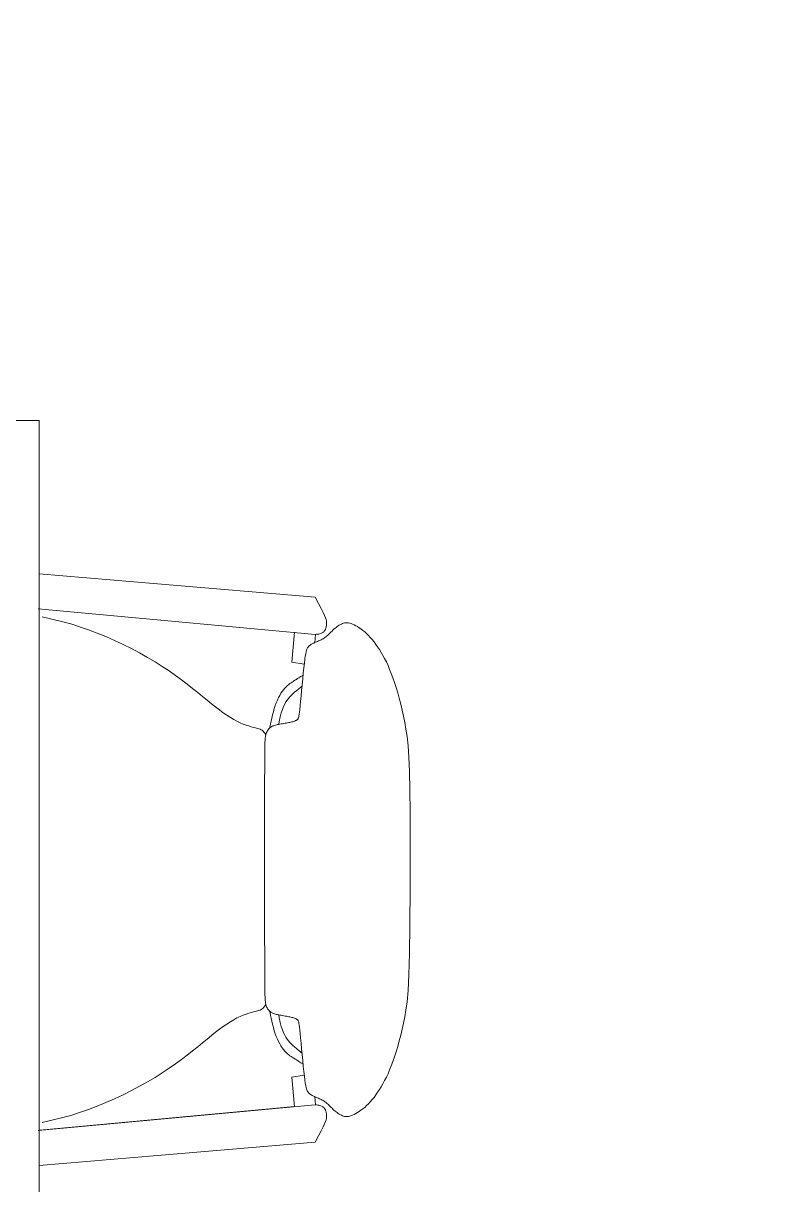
# Model space of a CAD drawing. Header units: millimetres. Extents: x 5985 to 6342, y 1020 to 1088.
# Drawn here: x 6256.771 to 6257.35, y 1073.51 to 1074.415 of the extents above; entities that cross this region are included whole.
import ezdxf

# ---------------------------------------------------------------- set-up
doc = ezdxf.new("R2010")
doc.units = ezdxf.units.MM
for name, color, linetype, lineweight in [('07_CIVIL VISTAS MEDIA', 251, 'Continuous', 5), ('COLUMNAS_EJES', 252, 'Continuous', 9), ('MISC MUEBLES', 143, 'Continuous', 9)]:
    doc.layers.add(name, color=color, linetype=linetype, lineweight=lineweight)

# ---------------------------------------------------------------- blocks, each defined once
blk = doc.blocks.new('Ejes de la columna')
at = {"layer": 'COLUMNAS_EJES'}
for p, q in [((0, -0.5), (0, 0.5)), ((-0.5, 0), (0.5, 0))]:
    blk.add_line(p, q, dxfattribs=at)

msp = doc.modelspace()

# ---------------------------------------------------------------- hatches: boundary and pattern name
at = {"layer": '07_CIVIL VISTAS MEDIA'}
h = msp.add_hatch(dxfattribs=at)
h.set_pattern_fill('ANSI31', color=18, scale=0.01)
h.set_pattern_definition([(45, (5306.23185, 1146.36072), (-0.0224506403, 0.0224506403), [])])
h.paths.add_polyline_path([(6255.06346, 1076.23472), (6253.96306, 1076.23472), (6253.96306, 1075.23472), (6254.06306, 1075.23472), (6254.06306, 1076.03472), (6255.06346, 1076.03472)])
h.paths.add_polyline_path([(6257.56306, 1074.45986), (6257.36306, 1074.45986), (6257.36306, 1072.18497), (6257.56306, 1072.18497)])
h.paths.add_polyline_path([(6261.38156, 1070.73472), (6260.96306, 1070.73472), (6260.96306, 1072.97744), (6260.95214, 1072.97744, -0.414214), (6260.94737, 1072.98221), (6260.94737, 1073.05378), (6260.95691, 1073.05378), (6260.95691, 1072.98698), (6260.96306, 1072.98698), (6260.96306, 1073.83472), (6260.86306, 1073.83472), (6260.86306, 1070.73472), (6259.81456, 1070.73472), (6259.81456, 1070.43472), (6261.38156, 1070.43472)])
h.paths.add_polyline_path([(6259.97456, 1070.59472), (6259.97456, 1070.63472), (6261.22156, 1070.63472), (6261.22156, 1070.59472)], flags=16)
h.paths.add_polyline_path([(6258.21456, 1070.73472), (6257.56306, 1070.73472), (6257.56306, 1071.08497), (6257.36306, 1071.08497), (6257.36306, 1070.73472), (6256.64756, 1070.73472), (6256.64756, 1070.43472), (6258.21456, 1070.43472)])
h.paths.add_polyline_path([(6258.05456, 1070.63472), (6258.05456, 1070.59472), (6256.78756, 1070.59472), (6256.78756, 1070.63472)], flags=16)
h.paths.add_polyline_path([(6253.16306, 1076.23472), (6252.96306, 1076.23472), (6252.96306, 1076.03472), (6253.06306, 1076.03472), (6253.06306, 1075.23472), (6253.16306, 1075.23472)])
h.paths.add_polyline_path([(6253.14541, 1075.41866), (6253.15614, 1075.41866), (6253.15614, 1075.33814, -1), (6253.14541, 1075.33814)], flags=16)
h.paths.add_polyline_path([(6251.96306, 1076.23472), (6249.66346, 1076.23472), (6249.66346, 1076.03472), (6250.96306, 1076.03472), (6250.96306, 1075.05986), (6251.16306, 1075.05986), (6251.16306, 1076.03472), (6251.96306, 1076.03472)])
h.paths.add_polyline_path([(6248.66346, 1076.23472), (6247.56306, 1076.23472), (6247.56306, 1075.23472), (6247.66306, 1075.23472), (6247.66306, 1076.03472), (6248.66346, 1076.03472)])
h.paths.add_polyline_path([(6246.76306, 1076.23472), (6246.56306, 1076.23472), (6246.56306, 1076.03472), (6246.66306, 1076.03472), (6246.66306, 1075.23472), (6246.76306, 1075.23472), (6246.76306, 1075.33277), (6246.75077, 1075.33277, -0.414214), (6246.74541, 1075.33814), (6246.74541, 1075.41866), (6246.75614, 1075.41866), (6246.75614, 1075.34351), (6246.76306, 1075.34351)])
h.paths.add_polyline_path([(6248.71356, 1070.73472), (6247.66306, 1070.73472), (6247.66306, 1073.83472), (6247.56306, 1073.83472), (6247.56306, 1072.98698), (6247.56921, 1072.98698), (6247.56921, 1073.05378), (6247.57875, 1073.05378), (6247.57875, 1072.98221, -0.414214), (6247.57398, 1072.97744), (6247.56306, 1072.97744), (6247.56306, 1070.73472), (6247.14656, 1070.73472), (6247.14656, 1070.43472), (6248.71356, 1070.43472)])
h.paths.add_polyline_path([(6248.55356, 1070.63472), (6248.55356, 1070.59472), (6247.30656, 1070.59472), (6247.30656, 1070.63472)], flags=16)

# ---------------------------------------------------------------- linework, layer by layer
at = {"layer": 'MISC MUEBLES'}
for p, q in [((6255.38307, 1074.10555), (6256.78307, 1074.10555)), ((6256.78307, 1074.10555), (6256.78307, 1073.40555))]:
    msp.add_line(p, q, dxfattribs=at)
at = {"layer": 'MISC MUEBLES', "linetype": 'Continuous'}
for p, q in [((6256.87548, 1073.97833), (6256.78307, 1073.98611)), ((6256.99823, 1073.96793), (6256.87548, 1073.97833)), ((6257.00092, 1073.96297), (6256.99823, 1073.96793)), ((6257.003, 1073.95902), (6257.00092, 1073.96297)), ((6256.78228, 1073.95871), (6256.8751, 1073.95019)), ((6257.00455, 1073.95595), (6257.003, 1073.95902)), ((6257.00565, 1073.95361), (6257.00455, 1073.95595)), ((6257.00639, 1073.95185), (6257.00565, 1073.95361)), ((6256.79311, 1073.95083), (6256.7854, 1073.95248)), ((6256.80052, 1073.94902), (6256.79311, 1073.95083)), ((6256.8077, 1073.94703), (6256.80052, 1073.94902)), ((6256.8147, 1073.94486), (6256.8077, 1073.94703)), ((6256.82157, 1073.9425), (6256.8147, 1073.94486)), ((6256.8751, 1073.95019), (6256.99843, 1073.93887)), ((6257.00684, 1073.95054), (6257.00639, 1073.95185)), ((6257.0067, 1073.94381), (6257.00686, 1073.9444)), ((6257.00707, 1073.94954), (6257.00684, 1073.95054)), ((6257.00686, 1073.9444), (6257.007, 1073.94503)), ((6257.007, 1073.94503), (6257.00711, 1073.9457)), ((6257.00718, 1073.9487), (6257.00707, 1073.94954)), ((6257.00711, 1073.9457), (6257.00719, 1073.9464)), ((6257.00723, 1073.94791), (6257.00718, 1073.9487)), ((6257.00719, 1073.9464), (6257.00723, 1073.94714)), ((6257.00723, 1073.94714), (6257.00723, 1073.94791)), ((6257.01464, 1073.94429), (6257.01381, 1073.94363)), ((6257.01548, 1073.94492), (6257.01464, 1073.94429)), ((6257.01632, 1073.9455), (6257.01548, 1073.94492)), ((6257.01716, 1073.94604), (6257.01632, 1073.9455)), ((6257.018, 1073.94652), (6257.01716, 1073.94604)), ((6257.01883, 1073.94695), (6257.018, 1073.94652)), ((6257.01963, 1073.9473), (6257.01883, 1073.94695)), ((6257.02041, 1073.94759), (6257.01963, 1073.9473)), ((6257.02117, 1073.94779), (6257.02041, 1073.94759)), ((6257.02194, 1073.94792), (6257.02117, 1073.94779)), ((6257.02273, 1073.94796), (6257.02194, 1073.94792)), ((6257.02355, 1073.94792), (6257.02273, 1073.94796)), ((6257.02442, 1073.94778), (6257.02355, 1073.94792)), ((6257.02535, 1073.94756), (6257.02442, 1073.94778)), ((6257.02637, 1073.94723), (6257.02535, 1073.94756)), ((6257.02747, 1073.94681), (6257.02637, 1073.94723)), ((6257.02867, 1073.94628), (6257.02747, 1073.94681)), ((6257.02993, 1073.94565), (6257.02867, 1073.94628)), ((6257.03126, 1073.94491), (6257.02993, 1073.94565)), ((6257.03263, 1073.94406), (6257.03126, 1073.94491)), ((6257.03404, 1073.94309), (6257.03263, 1073.94406)), ((6256.82838, 1073.93993), (6256.82157, 1073.9425)), ((6256.83516, 1073.93714), (6256.82838, 1073.93993)), ((6256.84189, 1073.93417), (6256.83516, 1073.93714)), ((6256.98215, 1073.94052), (6256.98015, 1073.91729)), ((6256.99804, 1073.93249), (6256.99859, 1073.93888)), ((6256.99843, 1073.93887), (6256.99948, 1073.9389)), ((6256.99948, 1073.9389), (6257.00041, 1073.93898)), ((6257.00041, 1073.93898), (6257.00124, 1073.93912)), ((6257.00124, 1073.93912), (6257.00198, 1073.93931)), ((6257.00198, 1073.93931), (6257.00264, 1073.93953)), ((6257.00264, 1073.93953), (6257.00321, 1073.93978)), ((6257.00384, 1073.9351), (6257.00313, 1073.93474)), ((6257.00321, 1073.93978), (6257.00373, 1073.94006)), ((6257.00373, 1073.94006), (6257.00419, 1073.94034)), ((6257.00454, 1073.93549), (6257.00384, 1073.9351)), ((6257.00419, 1073.94034), (6257.0046, 1073.94063)), ((6257.00523, 1073.93591), (6257.00454, 1073.93549)), ((6257.0046, 1073.94063), (6257.00497, 1073.94093)), ((6257.00497, 1073.94093), (6257.0053, 1073.94125)), ((6257.00592, 1073.93637), (6257.00523, 1073.93591)), ((6257.0053, 1073.94125), (6257.00559, 1073.94159)), ((6257.00559, 1073.94159), (6257.00586, 1073.94195)), ((6257.00586, 1073.94195), (6257.0061, 1073.94235)), ((6257.0066, 1073.93687), (6257.00592, 1073.93637)), ((6257.0061, 1073.94235), (6257.00632, 1073.94279)), ((6257.00632, 1073.94279), (6257.00651, 1073.94328)), ((6257.00651, 1073.94328), (6257.0067, 1073.94381)), ((6257.00728, 1073.93741), (6257.0066, 1073.93687)), ((6257.00796, 1073.93801), (6257.00728, 1073.93741)), ((6257.00864, 1073.93866), (6257.00796, 1073.93801)), ((6257.00933, 1073.93934), (6257.00864, 1073.93866)), ((6257.01003, 1073.94004), (6257.00933, 1073.93934)), ((6257.01075, 1073.94076), (6257.01003, 1073.94004)), ((6257.01148, 1073.94149), (6257.01075, 1073.94076)), ((6257.01223, 1073.94222), (6257.01148, 1073.94149)), ((6257.01301, 1073.94293), (6257.01223, 1073.94222)), ((6257.01381, 1073.94363), (6257.01301, 1073.94293)), ((6257.03548, 1073.942), (6257.03404, 1073.94309)), ((6257.03694, 1073.9408), (6257.03548, 1073.942)), ((6257.0384, 1073.93947), (6257.03694, 1073.9408)), ((6257.03986, 1073.93802), (6257.0384, 1073.93947)), ((6257.04131, 1073.93645), (6257.03986, 1073.93802)), ((6257.04276, 1073.93477), (6257.04131, 1073.93645)), ((6256.84854, 1073.93104), (6256.84189, 1073.93417)), ((6256.85505, 1073.92778), (6256.84854, 1073.93104)), ((6256.8614, 1073.9244), (6256.85505, 1073.92778)), ((6256.99155, 1073.92636), (6256.99125, 1073.92523)), ((6256.99185, 1073.92722), (6256.99155, 1073.92636)), ((6256.99215, 1073.92787), (6256.99185, 1073.92722)), ((6256.99246, 1073.92841), (6256.99215, 1073.92787)), ((6256.99278, 1073.92889), (6256.99246, 1073.92841)), ((6256.99312, 1073.92933), (6256.99278, 1073.92889)), ((6256.99349, 1073.92974), (6256.99312, 1073.92933)), ((6256.99388, 1073.93012), (6256.99349, 1073.92974)), ((6256.99431, 1073.93047), (6256.99388, 1073.93012)), ((6256.99478, 1073.93081), (6256.99431, 1073.93047)), ((6256.9953, 1073.93114), (6256.99478, 1073.93081)), ((6256.99587, 1073.93146), (6256.9953, 1073.93114)), ((6256.99649, 1073.93178), (6256.99587, 1073.93146)), ((6256.99716, 1073.9321), (6256.99649, 1073.93178)), ((6256.99787, 1073.93242), (6256.99716, 1073.9321)), ((6256.99861, 1073.93274), (6256.99787, 1073.93242)), ((6256.99937, 1073.93307), (6256.99861, 1073.93274)), ((6257.00013, 1073.93339), (6256.99937, 1073.93307)), ((6257.0009, 1073.93372), (6257.00013, 1073.93339)), ((6257.00166, 1073.93405), (6257.0009, 1073.93372)), ((6257.0024, 1073.93439), (6257.00166, 1073.93405)), ((6257.00313, 1073.93474), (6257.0024, 1073.93439)), ((6257.0442, 1073.93298), (6257.04276, 1073.93477)), ((6257.04563, 1073.93108), (6257.0442, 1073.93298)), ((6257.04704, 1073.92907), (6257.04563, 1073.93108)), ((6257.04844, 1073.92697), (6257.04704, 1073.92907)), ((6257.04981, 1073.92476), (6257.04844, 1073.92697)), ((6256.86755, 1073.92095), (6256.8614, 1073.9244)), ((6256.87346, 1073.91744), (6256.86755, 1073.92095)), ((6256.87908, 1073.91391), (6256.87346, 1073.91744)), ((6256.98015, 1073.91729), (6256.98981, 1073.9156)), ((6256.99027, 1073.91942), (6256.9899, 1073.91642)), ((6256.99061, 1073.92184), (6256.99027, 1073.91942)), ((6256.99093, 1073.92375), (6256.99061, 1073.92184)), ((6256.99125, 1073.92523), (6256.99093, 1073.92375)), ((6257.05116, 1073.92244), (6257.04981, 1073.92476)), ((6257.0525, 1073.91998), (6257.05116, 1073.92244)), ((6257.05382, 1073.91737), (6257.0525, 1073.91998)), ((6257.05512, 1073.91458), (6257.05382, 1073.91737)), ((6256.88439, 1073.91038), (6256.87908, 1073.91391)), ((6256.8894, 1073.90687), (6256.88439, 1073.91038)), ((6256.98908, 1073.90868), (6256.98865, 1073.90425)), ((6256.9895, 1073.9128), (6256.98908, 1073.90868)), ((6256.9899, 1073.91642), (6256.9895, 1073.9128)), ((6257.05641, 1073.91161), (6257.05512, 1073.91458)), ((6257.05769, 1073.90842), (6257.05641, 1073.91161)), ((6257.05896, 1073.90501), (6257.05769, 1073.90842)), ((6256.89412, 1073.90341), (6256.8894, 1073.90687)), ((6256.89857, 1073.90002), (6256.89412, 1073.90341)), ((6256.90278, 1073.89672), (6256.89857, 1073.90002)), ((6256.9767, 1073.89899), (6256.97567, 1073.89804)), ((6256.9777, 1073.89982), (6256.9767, 1073.89899)), ((6256.97866, 1073.90055), (6256.9777, 1073.89982)), ((6256.97956, 1073.90118), (6256.97866, 1073.90055)), ((6256.98038, 1073.90172), (6256.97956, 1073.90118)), ((6256.9811, 1073.90218), (6256.98038, 1073.90172)), ((6256.98173, 1073.90258), (6256.9811, 1073.90218)), ((6256.98232, 1073.90296), (6256.98173, 1073.90258)), ((6256.98294, 1073.90335), (6256.98232, 1073.90296)), ((6256.98366, 1073.90381), (6256.98294, 1073.90335)), ((6256.98454, 1073.90437), (6256.98366, 1073.90381)), ((6256.98567, 1073.90509), (6256.98454, 1073.90437)), ((6256.98711, 1073.906), (6256.98567, 1073.90509)), ((6256.98893, 1073.90716), (6256.98711, 1073.906)), ((6256.98822, 1073.89967), (6256.9878, 1073.89511)), ((6256.98865, 1073.90425), (6256.98822, 1073.89967)), ((6257.06022, 1073.90135), (6257.05896, 1073.90501)), ((6257.06146, 1073.89746), (6257.06022, 1073.90135)), ((6256.90676, 1073.89353), (6256.90278, 1073.89672)), ((6256.91052, 1073.89048), (6256.90676, 1073.89353)), ((6256.91409, 1073.88758), (6256.91052, 1073.89048)), ((6256.97066, 1073.89136), (6256.96974, 1073.8896)), ((6256.97161, 1073.89298), (6256.97066, 1073.89136)), ((6256.97259, 1073.89445), (6256.97161, 1073.89298)), ((6256.9736, 1073.89578), (6256.97259, 1073.89445)), ((6256.97463, 1073.89698), (6256.9736, 1073.89578)), ((6256.97567, 1073.89804), (6256.97463, 1073.89698)), ((6256.97854, 1073.89014), (6256.97752, 1073.88894)), ((6256.97966, 1073.89131), (6256.97854, 1073.89014)), ((6256.98091, 1073.8925), (6256.97966, 1073.89131)), ((6256.98233, 1073.89376), (6256.98091, 1073.8925)), ((6256.98398, 1073.89514), (6256.98233, 1073.89376)), ((6256.98589, 1073.89671), (6256.98398, 1073.89514)), ((6256.98812, 1073.89851), (6256.98589, 1073.89671)), ((6256.9874, 1073.89075), (6256.98702, 1073.88674)), ((6256.9878, 1073.89511), (6256.9874, 1073.89075)), ((6257.06269, 1073.89336), (6257.06146, 1073.89746)), ((6257.06388, 1073.88906), (6257.06269, 1073.89336)), ((6256.91748, 1073.88487), (6256.91409, 1073.88758)), ((6256.9207, 1073.88234), (6256.91748, 1073.88487)), ((6256.92378, 1073.87999), (6256.9207, 1073.88234)), ((6256.96646, 1073.88109), (6256.96576, 1073.8786)), ((6256.96721, 1073.88344), (6256.96646, 1073.88109)), ((6256.96801, 1073.88564), (6256.96721, 1073.88344)), ((6256.96885, 1073.8877), (6256.96801, 1073.88564)), ((6256.96974, 1073.8896), (6256.96885, 1073.8877)), ((6256.97365, 1073.88266), (6256.97273, 1073.88041)), ((6256.97459, 1073.88457), (6256.97365, 1073.88266)), ((6256.97556, 1073.88621), (6256.97459, 1073.88457)), ((6256.97653, 1073.88765), (6256.97556, 1073.88621)), ((6256.97752, 1073.88894), (6256.97653, 1073.88765)), ((6256.98669, 1073.88326), (6256.98639, 1073.88045)), ((6256.98702, 1073.88674), (6256.98669, 1073.88326)), ((6257.06503, 1073.88457), (6257.06388, 1073.88906)), ((6257.06614, 1073.87992), (6257.06503, 1073.88457)), ((6256.92671, 1073.87784), (6256.92378, 1073.87999)), ((6256.92953, 1073.87588), (6256.92671, 1073.87784)), ((6256.93223, 1073.87411), (6256.92953, 1073.87588)), ((6256.93483, 1073.87254), (6256.93223, 1073.87411)), ((6256.93736, 1073.87116), (6256.93483, 1073.87254)), ((6256.96454, 1073.87358), (6256.96403, 1073.87125)), ((6256.96511, 1073.87606), (6256.96454, 1073.87358)), ((6256.96576, 1073.8786), (6256.96511, 1073.87606)), ((6256.97103, 1073.87465), (6256.97026, 1073.87101)), ((6256.97185, 1073.87776), (6256.97103, 1073.87465)), ((6256.97273, 1073.88041), (6256.97185, 1073.87776)), ((6256.98312, 1073.87165), (6256.98265, 1073.87144)), ((6256.98353, 1073.87187), (6256.98312, 1073.87165)), ((6256.98389, 1073.87211), (6256.98353, 1073.87187)), ((6256.98421, 1073.87235), (6256.98389, 1073.87211)), ((6256.98448, 1073.87261), (6256.98421, 1073.87235)), ((6256.98473, 1073.87288), (6256.98448, 1073.87261)), ((6256.98495, 1073.87316), (6256.98473, 1073.87288)), ((6256.98515, 1073.87347), (6256.98495, 1073.87316)), ((6256.98534, 1073.87388), (6256.98515, 1073.87347)), ((6256.98552, 1073.87448), (6256.98534, 1073.87388)), ((6256.98571, 1073.87535), (6256.98552, 1073.87448)), ((6256.98591, 1073.87658), (6256.98571, 1073.87535)), ((6256.98614, 1073.87825), (6256.98591, 1073.87658)), ((6256.98639, 1073.88045), (6256.98614, 1073.87825)), ((6257.0672, 1073.87512), (6257.06614, 1073.87992)), ((6257.06819, 1073.87018), (6257.0672, 1073.87512)), ((6256.9398, 1073.86999), (6256.93736, 1073.87116)), ((6256.94216, 1073.869), (6256.9398, 1073.86999)), ((6256.9444, 1073.86816), (6256.94216, 1073.869)), ((6256.94652, 1073.86747), (6256.9444, 1073.86816)), ((6256.94849, 1073.86689), (6256.94652, 1073.86747)), ((6256.95028, 1073.86641), (6256.94849, 1073.86689)), ((6256.95189, 1073.866), (6256.95028, 1073.86641)), ((6256.95328, 1073.86564), (6256.95189, 1073.866)), ((6256.95446, 1073.86531), (6256.95328, 1073.86564)), ((6256.95545, 1073.86497), (6256.95446, 1073.86531)), ((6256.9563, 1073.86459), (6256.95545, 1073.86497)), ((6256.95704, 1073.86412), (6256.9563, 1073.86459)), ((6256.95772, 1073.86353), (6256.95704, 1073.86412)), ((6256.95839, 1073.86277), (6256.95772, 1073.86353)), ((6256.95907, 1073.86182), (6256.95839, 1073.86277)), ((6256.96086, 1073.86321), (6256.96048, 1073.86242)), ((6256.96128, 1073.86393), (6256.96086, 1073.86321)), ((6256.96173, 1073.86459), (6256.96128, 1073.86393)), ((6256.9622, 1073.86518), (6256.96173, 1073.86459)), ((6256.96268, 1073.8657), (6256.9622, 1073.86518)), ((6256.96319, 1073.86617), (6256.96268, 1073.8657)), ((6256.96306, 1073.86622), (6256.96302, 1073.86602)), ((6256.96329, 1073.86747), (6256.96306, 1073.86622)), ((6256.9637, 1073.86657), (6256.96319, 1073.86617)), ((6256.96361, 1073.86917), (6256.96329, 1073.86747)), ((6256.96403, 1073.87125), (6256.96361, 1073.86917)), ((6256.96423, 1073.86692), (6256.9637, 1073.86657)), ((6256.96478, 1073.86722), (6256.96423, 1073.86692)), ((6256.96537, 1073.86749), (6256.96478, 1073.86722)), ((6256.96599, 1073.86772), (6256.96537, 1073.86749)), ((6256.96667, 1073.86794), (6256.96599, 1073.86772)), ((6256.96739, 1073.86813), (6256.96667, 1073.86794)), ((6256.96818, 1073.86832), (6256.96739, 1073.86813)), ((6256.96903, 1073.86851), (6256.96818, 1073.86832)), ((6256.96994, 1073.86869), (6256.96903, 1073.86851)), ((6256.97026, 1073.87101), (6256.96987, 1073.86868)), ((6256.97089, 1073.86887), (6256.96994, 1073.86869)), ((6256.97187, 1073.86906), (6256.97089, 1073.86887)), ((6256.97287, 1073.86924), (6256.97187, 1073.86906)), ((6256.97388, 1073.86942), (6256.97287, 1073.86924)), ((6256.97487, 1073.8696), (6256.97388, 1073.86942)), ((6256.97585, 1073.86977), (6256.97487, 1073.8696)), ((6256.9768, 1073.86995), (6256.97585, 1073.86977)), ((6256.9777, 1073.87012), (6256.9768, 1073.86995)), ((6256.97857, 1073.8703), (6256.9777, 1073.87012)), ((6256.97939, 1073.87048), (6256.97857, 1073.8703)), ((6256.98016, 1073.87066), (6256.97939, 1073.87048)), ((6256.98087, 1073.87084), (6256.98016, 1073.87066)), ((6256.98153, 1073.87103), (6256.98087, 1073.87084)), ((6256.98212, 1073.87123), (6256.98153, 1073.87103)), ((6256.98265, 1073.87144), (6256.98212, 1073.87123)), ((6257.06912, 1073.86503), (6257.06819, 1073.87018)), ((6257.06997, 1073.85919), (6257.06912, 1073.86503)), ((6256.95918, 1073.85357), (6256.95905, 1073.84711)), ((6256.95983, 1073.86063), (6256.95907, 1073.86182)), ((6256.95935, 1073.85741), (6256.95918, 1073.85357)), ((6256.95957, 1073.85948), (6256.95935, 1073.85741)), ((6256.95983, 1073.86063), (6256.95957, 1073.85948)), ((6256.96013, 1073.86156), (6256.95983, 1073.86063)), ((6256.96048, 1073.86242), (6256.96013, 1073.86156)), ((6257.07072, 1073.85211), (6257.06997, 1073.85919)), ((6256.95905, 1073.84711), (6256.95897, 1073.83717)), ((6257.07135, 1073.84321), (6257.07072, 1073.85211)), ((6256.95897, 1073.83717), (6256.95892, 1073.82291)), ((6257.07185, 1073.83194), (6257.07135, 1073.84321)), ((6257.0722, 1073.81774), (6257.07185, 1073.83194)), ((6256.95892, 1073.82291), (6256.95891, 1073.80349)), ((6257.07239, 1073.80002), (6257.0722, 1073.81774)), ((6256.95891, 1073.80349), (6256.95894, 1073.77804)), ((6257.0724, 1073.77825), (6257.07239, 1073.80002)), ((6256.95891, 1073.73774), (6256.95894, 1073.77804)), ((6257.0724, 1073.77825), (6257.07239, 1073.74148)), ((6256.95892, 1073.70715), (6256.95891, 1073.73774)), ((6257.07239, 1073.74148), (6257.0722, 1073.7125)), ((6257.0722, 1073.7125), (6257.07185, 1073.69022)), ((6256.95897, 1073.68489), (6256.95892, 1073.70715)), ((6256.95905, 1073.66959), (6256.95897, 1073.68489)), ((6257.07185, 1073.69022), (6257.07135, 1073.67354)), ((6257.07135, 1073.67354), (6257.07072, 1073.66136)), ((6256.95918, 1073.65988), (6256.95905, 1073.66959)), ((6256.95935, 1073.65437), (6256.95918, 1073.65988)), ((6257.07072, 1073.66136), (6257.06997, 1073.65259)), ((6256.95189, 1073.6451), (6256.95328, 1073.64546)), ((6256.95328, 1073.64546), (6256.95446, 1073.64579)), ((6256.95446, 1073.64579), (6256.95545, 1073.64613)), ((6256.95545, 1073.64613), (6256.9563, 1073.64651)), ((6256.9563, 1073.64651), (6256.95704, 1073.64698)), ((6256.95704, 1073.64698), (6256.95772, 1073.64757)), ((6256.95772, 1073.64757), (6256.95839, 1073.64832)), ((6256.95839, 1073.64832), (6256.95907, 1073.64928)), ((6256.95907, 1073.64928), (6256.95983, 1073.65047)), ((6256.95957, 1073.65168), (6256.95935, 1073.65437)), ((6256.95983, 1073.65045), (6256.95957, 1073.65168)), ((6256.96013, 1073.64951), (6256.95983, 1073.65045)), ((6256.96048, 1073.64865), (6256.96013, 1073.64951)), ((6256.96086, 1073.64786), (6256.96048, 1073.64865)), ((6256.96128, 1073.64714), (6256.96086, 1073.64786)), ((6256.96173, 1073.64649), (6256.96128, 1073.64714)), ((6256.9622, 1073.6459), (6256.96173, 1073.64649)), ((6256.96268, 1073.64537), (6256.9622, 1073.6459)), ((6256.96319, 1073.64491), (6256.96268, 1073.64537)), ((6257.06912, 1073.64614), (6257.06819, 1073.64089)), ((6257.06997, 1073.65259), (6257.06912, 1073.64614)), ((6256.92953, 1073.63522), (6256.93223, 1073.63699)), ((6256.93223, 1073.63699), (6256.93483, 1073.63856)), ((6256.93483, 1073.63856), (6256.93736, 1073.63993)), ((6256.93736, 1073.63993), (6256.9398, 1073.64111)), ((6256.9398, 1073.64111), (6256.94216, 1073.6421)), ((6256.94216, 1073.6421), (6256.9444, 1073.64293)), ((6256.9444, 1073.64293), (6256.94652, 1073.64363)), ((6256.94652, 1073.64363), (6256.94849, 1073.64421)), ((6256.94849, 1073.64421), (6256.95028, 1073.64469)), ((6256.95028, 1073.64469), (6256.95189, 1073.6451)), ((6256.96306, 1073.64487), (6256.96303, 1073.64505)), ((6256.96329, 1073.64363), (6256.96306, 1073.64487)), ((6256.9637, 1073.6445), (6256.96319, 1073.64491)), ((6256.96361, 1073.64192), (6256.96329, 1073.64363)), ((6256.96403, 1073.63985), (6256.96361, 1073.64192)), ((6256.96423, 1073.64415), (6256.9637, 1073.6445)), ((6256.96454, 1073.63752), (6256.96403, 1073.63985)), ((6256.96478, 1073.64385), (6256.96423, 1073.64415)), ((6256.96511, 1073.63503), (6256.96454, 1073.63752)), ((6256.96537, 1073.64359), (6256.96478, 1073.64385)), ((6256.96599, 1073.64335), (6256.96537, 1073.64359)), ((6256.96667, 1073.64314), (6256.96599, 1073.64335)), ((6256.96739, 1073.64294), (6256.96667, 1073.64314)), ((6256.96818, 1073.64275), (6256.96739, 1073.64294)), ((6256.96903, 1073.64257), (6256.96818, 1073.64275)), ((6256.96994, 1073.64238), (6256.96903, 1073.64257)), ((6256.97026, 1073.64008), (6256.96987, 1073.6424)), ((6256.97089, 1073.6422), (6256.96994, 1073.64238)), ((6256.97103, 1073.63644), (6256.97026, 1073.64008)), ((6256.97187, 1073.64202), (6256.97089, 1073.6422)), ((6256.97185, 1073.63333), (6256.97103, 1073.63644)), ((6256.97287, 1073.64184), (6256.97187, 1073.64202)), ((6256.97388, 1073.64166), (6256.97287, 1073.64184)), ((6256.97487, 1073.64148), (6256.97388, 1073.64166)), ((6256.97585, 1073.6413), (6256.97487, 1073.64148)), ((6256.9768, 1073.64112), (6256.97585, 1073.6413)), ((6256.9777, 1073.64095), (6256.9768, 1073.64112)), ((6256.97857, 1073.64077), (6256.9777, 1073.64095)), ((6256.97939, 1073.6406), (6256.97857, 1073.64077)), ((6256.98016, 1073.64042), (6256.97939, 1073.6406)), ((6256.98087, 1073.64023), (6256.98016, 1073.64042)), ((6256.98153, 1073.64004), (6256.98087, 1073.64023)), ((6256.98212, 1073.63984), (6256.98153, 1073.64004)), ((6256.98265, 1073.63964), (6256.98212, 1073.63984)), ((6256.98312, 1073.63942), (6256.98265, 1073.63964)), ((6256.98353, 1073.6392), (6256.98312, 1073.63942)), ((6256.98389, 1073.63897), (6256.98353, 1073.6392)), ((6256.98421, 1073.63872), (6256.98389, 1073.63897)), ((6256.98448, 1073.63846), (6256.98421, 1073.63872)), ((6256.98473, 1073.6382), (6256.98448, 1073.63846)), ((6256.98495, 1073.63791), (6256.98473, 1073.6382)), ((6256.98515, 1073.6376), (6256.98495, 1073.63791)), ((6256.98534, 1073.63719), (6256.98515, 1073.6376)), ((6256.98552, 1073.63659), (6256.98534, 1073.63719)), ((6256.98571, 1073.63573), (6256.98552, 1073.63659)), ((6257.06819, 1073.64089), (6257.0672, 1073.63596)), ((6256.91748, 1073.62623), (6256.9207, 1073.62876)), ((6256.9207, 1073.62876), (6256.92378, 1073.6311)), ((6256.92378, 1073.6311), (6256.92671, 1073.63326)), ((6256.92671, 1073.63326), (6256.92953, 1073.63522)), ((6256.96576, 1073.63249), (6256.96511, 1073.63503)), ((6256.96646, 1073.63), (6256.96576, 1073.63249)), ((6256.96721, 1073.62765), (6256.96646, 1073.63)), ((6256.96801, 1073.62545), (6256.96721, 1073.62765)), ((6256.97273, 1073.63068), (6256.97185, 1073.63333)), ((6256.97365, 1073.62843), (6256.97273, 1073.63068)), ((6256.97459, 1073.62652), (6256.97365, 1073.62843)), ((6256.98591, 1073.6345), (6256.98571, 1073.63573)), ((6256.98614, 1073.63283), (6256.98591, 1073.6345)), ((6256.98639, 1073.63063), (6256.98614, 1073.63283)), ((6256.98669, 1073.62781), (6256.98639, 1073.63063)), ((6256.98702, 1073.62434), (6256.98669, 1073.62781)), ((6257.06614, 1073.63115), (6257.06503, 1073.6265)), ((6257.0672, 1073.63596), (6257.06614, 1073.63115)), ((6256.90676, 1073.61757), (6256.91052, 1073.62062)), ((6256.91052, 1073.62062), (6256.91409, 1073.62351)), ((6256.91409, 1073.62351), (6256.91748, 1073.62623)), ((6256.96885, 1073.6234), (6256.96801, 1073.62545)), ((6256.96974, 1073.62149), (6256.96885, 1073.6234)), ((6256.97066, 1073.61973), (6256.96974, 1073.62149)), ((6256.97161, 1073.61812), (6256.97066, 1073.61973)), ((6256.97556, 1073.62488), (6256.97459, 1073.62652)), ((6256.97653, 1073.62344), (6256.97556, 1073.62488)), ((6256.97752, 1073.62215), (6256.97653, 1073.62344)), ((6256.97854, 1073.62095), (6256.97752, 1073.62215)), ((6256.97966, 1073.61978), (6256.97854, 1073.62095)), ((6256.98091, 1073.61859), (6256.97966, 1073.61978)), ((6256.98233, 1073.61733), (6256.98091, 1073.61859)), ((6256.9874, 1073.62033), (6256.98702, 1073.62434)), ((6256.9878, 1073.61596), (6256.9874, 1073.62033)), ((6257.06388, 1073.62202), (6257.06269, 1073.61771)), ((6257.06503, 1073.6265), (6257.06388, 1073.62202)), ((6256.89412, 1073.60769), (6256.89857, 1073.61108)), ((6256.89857, 1073.61108), (6256.90278, 1073.61438)), ((6256.90278, 1073.61438), (6256.90676, 1073.61757)), ((6256.97259, 1073.61664), (6256.97161, 1073.61812)), ((6256.9736, 1073.61531), (6256.97259, 1073.61664)), ((6256.97463, 1073.61411), (6256.9736, 1073.61531)), ((6256.97567, 1073.61305), (6256.97463, 1073.61411)), ((6256.9767, 1073.6121), (6256.97567, 1073.61305)), ((6256.9777, 1073.61127), (6256.9767, 1073.6121)), ((6256.97866, 1073.61055), (6256.9777, 1073.61127)), ((6256.97956, 1073.60992), (6256.97866, 1073.61055)), ((6256.98038, 1073.60937), (6256.97956, 1073.60992)), ((6256.9811, 1073.60891), (6256.98038, 1073.60937)), ((6256.98398, 1073.61595), (6256.98233, 1073.61733)), ((6256.98589, 1073.61438), (6256.98398, 1073.61595)), ((6256.98811, 1073.61258), (6256.98589, 1073.61438)), ((6256.98822, 1073.6114), (6256.9878, 1073.61596)), ((6256.98865, 1073.60682), (6256.98822, 1073.6114)), ((6257.06022, 1073.60972), (6257.05896, 1073.60607)), ((6257.06146, 1073.61361), (6257.06022, 1073.60972)), ((6257.06269, 1073.61771), (6257.06146, 1073.61361)), ((6256.87908, 1073.59719), (6256.88439, 1073.60072)), ((6256.88439, 1073.60072), (6256.8894, 1073.60423)), ((6256.8894, 1073.60423), (6256.89412, 1073.60769)), ((6256.98173, 1073.60851), (6256.9811, 1073.60891)), ((6256.98232, 1073.60814), (6256.98173, 1073.60851)), ((6256.98294, 1073.60774), (6256.98232, 1073.60814)), ((6256.98366, 1073.60729), (6256.98294, 1073.60774)), ((6256.98454, 1073.60672), (6256.98366, 1073.60729)), ((6256.98567, 1073.606), (6256.98454, 1073.60672)), ((6256.98711, 1073.60509), (6256.98567, 1073.606)), ((6256.98893, 1073.60393), (6256.98711, 1073.60509)), ((6256.98908, 1073.60239), (6256.98865, 1073.60682)), ((6256.9895, 1073.59828), (6256.98908, 1073.60239)), ((6257.05769, 1073.60265), (6257.05641, 1073.59947)), ((6257.05896, 1073.60607), (6257.05769, 1073.60265)), ((6256.86755, 1073.59015), (6256.87346, 1073.59365)), ((6256.87346, 1073.59365), (6256.87908, 1073.59719)), ((6256.98015, 1073.59381), (6256.9898, 1073.5955)), ((6256.98215, 1073.57058), (6256.98015, 1073.59381)), ((6256.9899, 1073.59466), (6256.9895, 1073.59828)), ((6256.99027, 1073.59166), (6256.9899, 1073.59466)), ((6256.99061, 1073.58924), (6256.99027, 1073.59166)), ((6257.0525, 1073.5911), (6257.05116, 1073.58864)), ((6257.05382, 1073.59371), (6257.0525, 1073.5911)), ((6257.05512, 1073.59649), (6257.05382, 1073.59371)), ((6257.05641, 1073.59947), (6257.05512, 1073.59649)), ((6256.84854, 1073.58006), (6256.85505, 1073.58332)), ((6256.85505, 1073.58332), (6256.8614, 1073.58669)), ((6256.8614, 1073.58669), (6256.86755, 1073.59015)), ((6256.99093, 1073.58733), (6256.99061, 1073.58924)), ((6256.99125, 1073.58584), (6256.99093, 1073.58733)), ((6256.99155, 1073.58471), (6256.99125, 1073.58584)), ((6256.99185, 1073.58386), (6256.99155, 1073.58471)), ((6256.99215, 1073.5832), (6256.99185, 1073.58386)), ((6256.99246, 1073.58266), (6256.99215, 1073.5832)), ((6256.99278, 1073.58219), (6256.99246, 1073.58266)), ((6256.99312, 1073.58174), (6256.99278, 1073.58219)), ((6257.04704, 1073.582), (6257.04563, 1073.58)), ((6257.04844, 1073.58411), (6257.04704, 1073.582)), ((6257.04981, 1073.58631), (6257.04844, 1073.58411)), ((6257.05116, 1073.58864), (6257.04981, 1073.58631)), ((6256.82838, 1073.57117), (6256.83516, 1073.57395)), ((6256.83516, 1073.57395), (6256.84189, 1073.57692)), ((6256.84189, 1073.57692), (6256.84854, 1073.58006)), ((6256.99349, 1073.58134), (6256.99312, 1073.58174)), ((6256.99388, 1073.58096), (6256.99349, 1073.58134)), ((6256.99431, 1073.5806), (6256.99388, 1073.58096)), ((6256.99478, 1073.58026), (6256.99431, 1073.5806)), ((6256.9953, 1073.57994), (6256.99478, 1073.58026)), ((6256.99587, 1073.57961), (6256.9953, 1073.57994)), ((6256.99649, 1073.57929), (6256.99587, 1073.57961)), ((6256.99716, 1073.57897), (6256.99649, 1073.57929)), ((6256.99787, 1073.57865), (6256.99716, 1073.57897)), ((6256.99861, 1073.57833), (6256.99787, 1073.57865)), ((6256.99804, 1073.57858), (6256.99859, 1073.57221)), ((6256.99937, 1073.57801), (6256.99861, 1073.57833)), ((6257.00013, 1073.57768), (6256.99937, 1073.57801)), ((6257.0009, 1073.57735), (6257.00013, 1073.57768)), ((6257.00166, 1073.57702), (6257.0009, 1073.57735)), ((6257.0024, 1073.57668), (6257.00166, 1073.57702)), ((6257.00313, 1073.57634), (6257.0024, 1073.57668)), ((6257.00384, 1073.57597), (6257.00313, 1073.57634)), ((6257.00454, 1073.57558), (6257.00384, 1073.57597)), ((6257.00523, 1073.57516), (6257.00454, 1073.57558)), ((6257.00592, 1073.57471), (6257.00523, 1073.57516)), ((6257.0066, 1073.57421), (6257.00592, 1073.57471)), ((6257.00728, 1073.57366), (6257.0066, 1073.57421)), ((6257.00796, 1073.57306), (6257.00728, 1073.57366)), ((6257.00864, 1073.57242), (6257.00796, 1073.57306)), ((6257.03986, 1073.57306), (6257.0384, 1073.57161)), ((6257.04131, 1073.57462), (6257.03986, 1073.57306)), ((6257.04276, 1073.57631), (6257.04131, 1073.57462)), ((6257.0442, 1073.5781), (6257.04276, 1073.57631)), ((6257.04563, 1073.58), (6257.0442, 1073.5781)), ((6256.78377, 1073.55255), (6256.98212, 1073.57093)), ((6256.80052, 1073.56208), (6256.8077, 1073.56406)), ((6256.8077, 1073.56406), (6256.8147, 1073.56623)), ((6256.8147, 1073.56623), (6256.82157, 1073.5686)), ((6256.82157, 1073.5686), (6256.82838, 1073.57117)), ((6256.8751, 1073.5609), (6256.99843, 1073.57222)), ((6256.99843, 1073.57222), (6256.99948, 1073.5722)), ((6256.99948, 1073.5722), (6257.00041, 1073.57211)), ((6257.00041, 1073.57211), (6257.00124, 1073.57197)), ((6257.00124, 1073.57197), (6257.00198, 1073.57178)), ((6257.00198, 1073.57178), (6257.00264, 1073.57156)), ((6257.00264, 1073.57156), (6257.00321, 1073.57131)), ((6257.00321, 1073.57131), (6257.00373, 1073.57103)), ((6257.00373, 1073.57103), (6257.00419, 1073.57075)), ((6257.00419, 1073.57075), (6257.0046, 1073.57046)), ((6257.0046, 1073.57046), (6257.00497, 1073.57016)), ((6257.00497, 1073.57016), (6257.0053, 1073.56984)), ((6257.0053, 1073.56984), (6257.00559, 1073.5695)), ((6257.00559, 1073.5695), (6257.00586, 1073.56914)), ((6257.00586, 1073.56914), (6257.0061, 1073.56874)), ((6257.0061, 1073.56874), (6257.00632, 1073.5683)), ((6257.00632, 1073.5683), (6257.00651, 1073.56781)), ((6257.00651, 1073.56781), (6257.0067, 1073.56728)), ((6257.0067, 1073.56728), (6257.00686, 1073.56669)), ((6257.00686, 1073.56669), (6257.007, 1073.56607)), ((6257.007, 1073.56607), (6257.00711, 1073.5654)), ((6257.00711, 1073.5654), (6257.00719, 1073.56469)), ((6257.00719, 1073.56469), (6257.00723, 1073.56395)), ((6257.00723, 1073.56395), (6257.00723, 1073.56318)), ((6257.00933, 1073.57174), (6257.00864, 1073.57242)), ((6257.01003, 1073.57103), (6257.00933, 1073.57174)), ((6257.01075, 1073.57031), (6257.01003, 1073.57103)), ((6257.01148, 1073.56958), (6257.01075, 1073.57031)), ((6257.01223, 1073.56885), (6257.01148, 1073.56958)), ((6257.01301, 1073.56814), (6257.01223, 1073.56885)), ((6257.01381, 1073.56745), (6257.01301, 1073.56814)), ((6257.01464, 1073.56679), (6257.01381, 1073.56745)), ((6257.01548, 1073.56616), (6257.01464, 1073.56679)), ((6257.01632, 1073.56557), (6257.01548, 1073.56616)), ((6257.01716, 1073.56504), (6257.01632, 1073.56557)), ((6257.018, 1073.56455), (6257.01716, 1073.56504)), ((6257.01883, 1073.56413), (6257.018, 1073.56455)), ((6257.01963, 1073.56377), (6257.01883, 1073.56413)), ((6257.02747, 1073.56426), (6257.02637, 1073.56384)), ((6257.02867, 1073.56479), (6257.02747, 1073.56426)), ((6257.02993, 1073.56542), (6257.02867, 1073.56479)), ((6257.03126, 1073.56616), (6257.02993, 1073.56542)), ((6257.03263, 1073.56702), (6257.03126, 1073.56616)), ((6257.03404, 1073.56798), (6257.03263, 1073.56702)), ((6257.03548, 1073.56907), (6257.03404, 1073.56798)), ((6257.03694, 1073.57028), (6257.03548, 1073.56907)), ((6257.0384, 1073.57161), (6257.03694, 1073.57028)), ((6256.78228, 1073.55238), (6256.8751, 1073.5609)), ((6256.7854, 1073.55862), (6256.79311, 1073.56027)), ((6256.79311, 1073.56027), (6256.80052, 1073.56208)), ((6257.00455, 1073.55514), (6257.003, 1073.55207)), ((6257.00565, 1073.55749), (6257.00455, 1073.55514)), ((6257.00639, 1073.55924), (6257.00565, 1073.55749)), ((6257.00684, 1073.56055), (6257.00639, 1073.55924)), ((6257.00707, 1073.56155), (6257.00684, 1073.56055)), ((6257.00718, 1073.56239), (6257.00707, 1073.56155)), ((6257.00723, 1073.56318), (6257.00718, 1073.56239)), ((6257.02041, 1073.56349), (6257.01963, 1073.56377)), ((6257.02117, 1073.56328), (6257.02041, 1073.56349)), ((6257.02194, 1073.56316), (6257.02117, 1073.56328)), ((6257.02273, 1073.56311), (6257.02194, 1073.56316)), ((6257.02355, 1073.56316), (6257.02273, 1073.56311)), ((6257.02442, 1073.56329), (6257.02355, 1073.56316)), ((6257.02535, 1073.56352), (6257.02442, 1073.56329)), ((6257.02637, 1073.56384), (6257.02535, 1073.56352)), ((6257.00092, 1073.54812), (6256.99823, 1073.54316)), ((6257.003, 1073.55207), (6257.00092, 1073.54812)), ((6256.99823, 1073.54316), (6256.87548, 1073.53276)), ((6256.87548, 1073.53276), (6256.78307, 1073.52498))]:
    msp.add_line(p, q, dxfattribs=at)

# ---------------------------------------------------------------- block references
at = {"layer": 'COLUMNAS_EJES', "xscale": -0.4, "yscale": 0.8, "rotation": 180}
msp.add_blockref('Ejes de la columna', (6257.46306, 1074.75986), dxfattribs=at)

doc.saveas('drawing.dxf')
